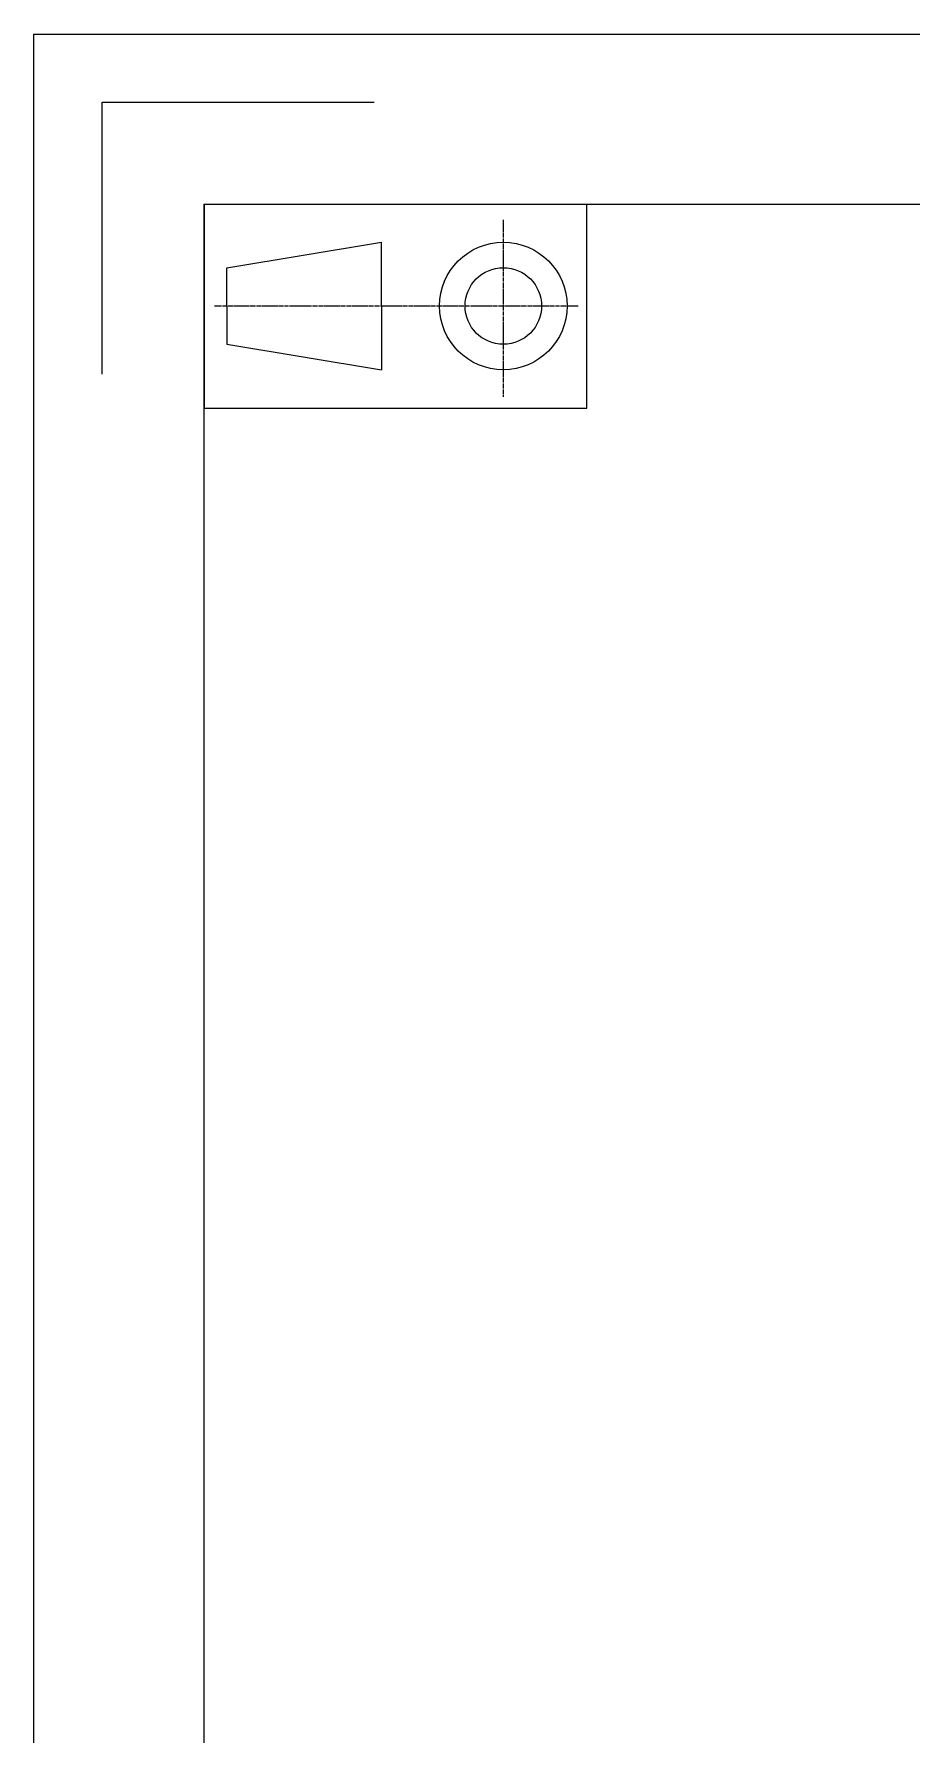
# Model space of a CAD drawing. Header units: millimetres. Extents: x 5476 to 6812, y 642 to 1586.
# Drawn here: x 5476.2 to 5708.3, y 1136.6 to 1586.4 of the extents above; entities that cross this region are included whole.
import ezdxf

# ---------------------------------------------------------------- set-up
doc = ezdxf.new("R2010")
doc.units = ezdxf.units.MM
doc.header["$LTSCALE"] = 0.1
doc.linetypes.add('CENTER', pattern=[0.6, 0.375, -0.075, 0.075, -0.075])
doc.layers.get('0').update_dxf_attribs({"lineweight": 18})
doc.layers.add('DEFAULT_1', color=7, linetype='CENTER', lineweight=18)

# ---------------------------------------------------------------- blocks, each defined once
blk = doc.blocks.new('96_1')
at = {"color": 7, "linetype": 'Continuous'}
for p, q in [((-11.25, 6), (-11.25, -6)), ((11.25, -6), (11.25, 6)), ((-9.927, 2.25), (-0.823, 3.75)), ((-0.823, 0), (-0.823, 3.75)), ((-9.927, 0), (-9.927, 2.25)), ((-9.927, 0), (-9.927, -2.25)), ((-0.823, 0), (-0.823, -3.75)), ((-9.927, -2.25), (-0.823, -3.75)), ((-11.25, -6), (11.25, -6))]:
    blk.add_line(p, q, dxfattribs=at)
for radius in [3.75, 2.25]:
    blk.add_circle((6.344, 0), radius, dxfattribs=at)
at = {"layer": 'DEFAULT_1', "color": 1, "linetype": 'CENTER'}
for p, q in [((6.344, 5.054), (6.344, -5.356)), ((-10.637, 0), (10.743, 0))]:
    blk.add_line(p, q, dxfattribs=at)

msp = doc.modelspace()

# ---------------------------------------------------------------- linework, layer by layer
at = {"color": 7, "linetype": 'Continuous'}
for p, q in [((5476.187, 641.623), (5476.187, 1586.433)), ((5476.187, 1586.433), (6812.418, 1586.433)), ((5494.183, 1496.451), (5494.183, 1568.437)), ((5494.183, 1568.437), (5566.169, 1568.437)), ((5521.178, 686.614), (5521.178, 1541.442)), ((5521.178, 1541.442), (6767.427, 1541.442))]:
    msp.add_line(p, q, dxfattribs=at)

# ---------------------------------------------------------------- block references
at = {"color": 2, "linetype": 'Continuous', "xscale": 4.499094251428597, "yscale": 4.499094251428597, "zscale": 4.499094251428597}
msp.add_blockref('96_1', (5571.838, 1514.517), dxfattribs=at)

doc.saveas('drawing.dxf')
